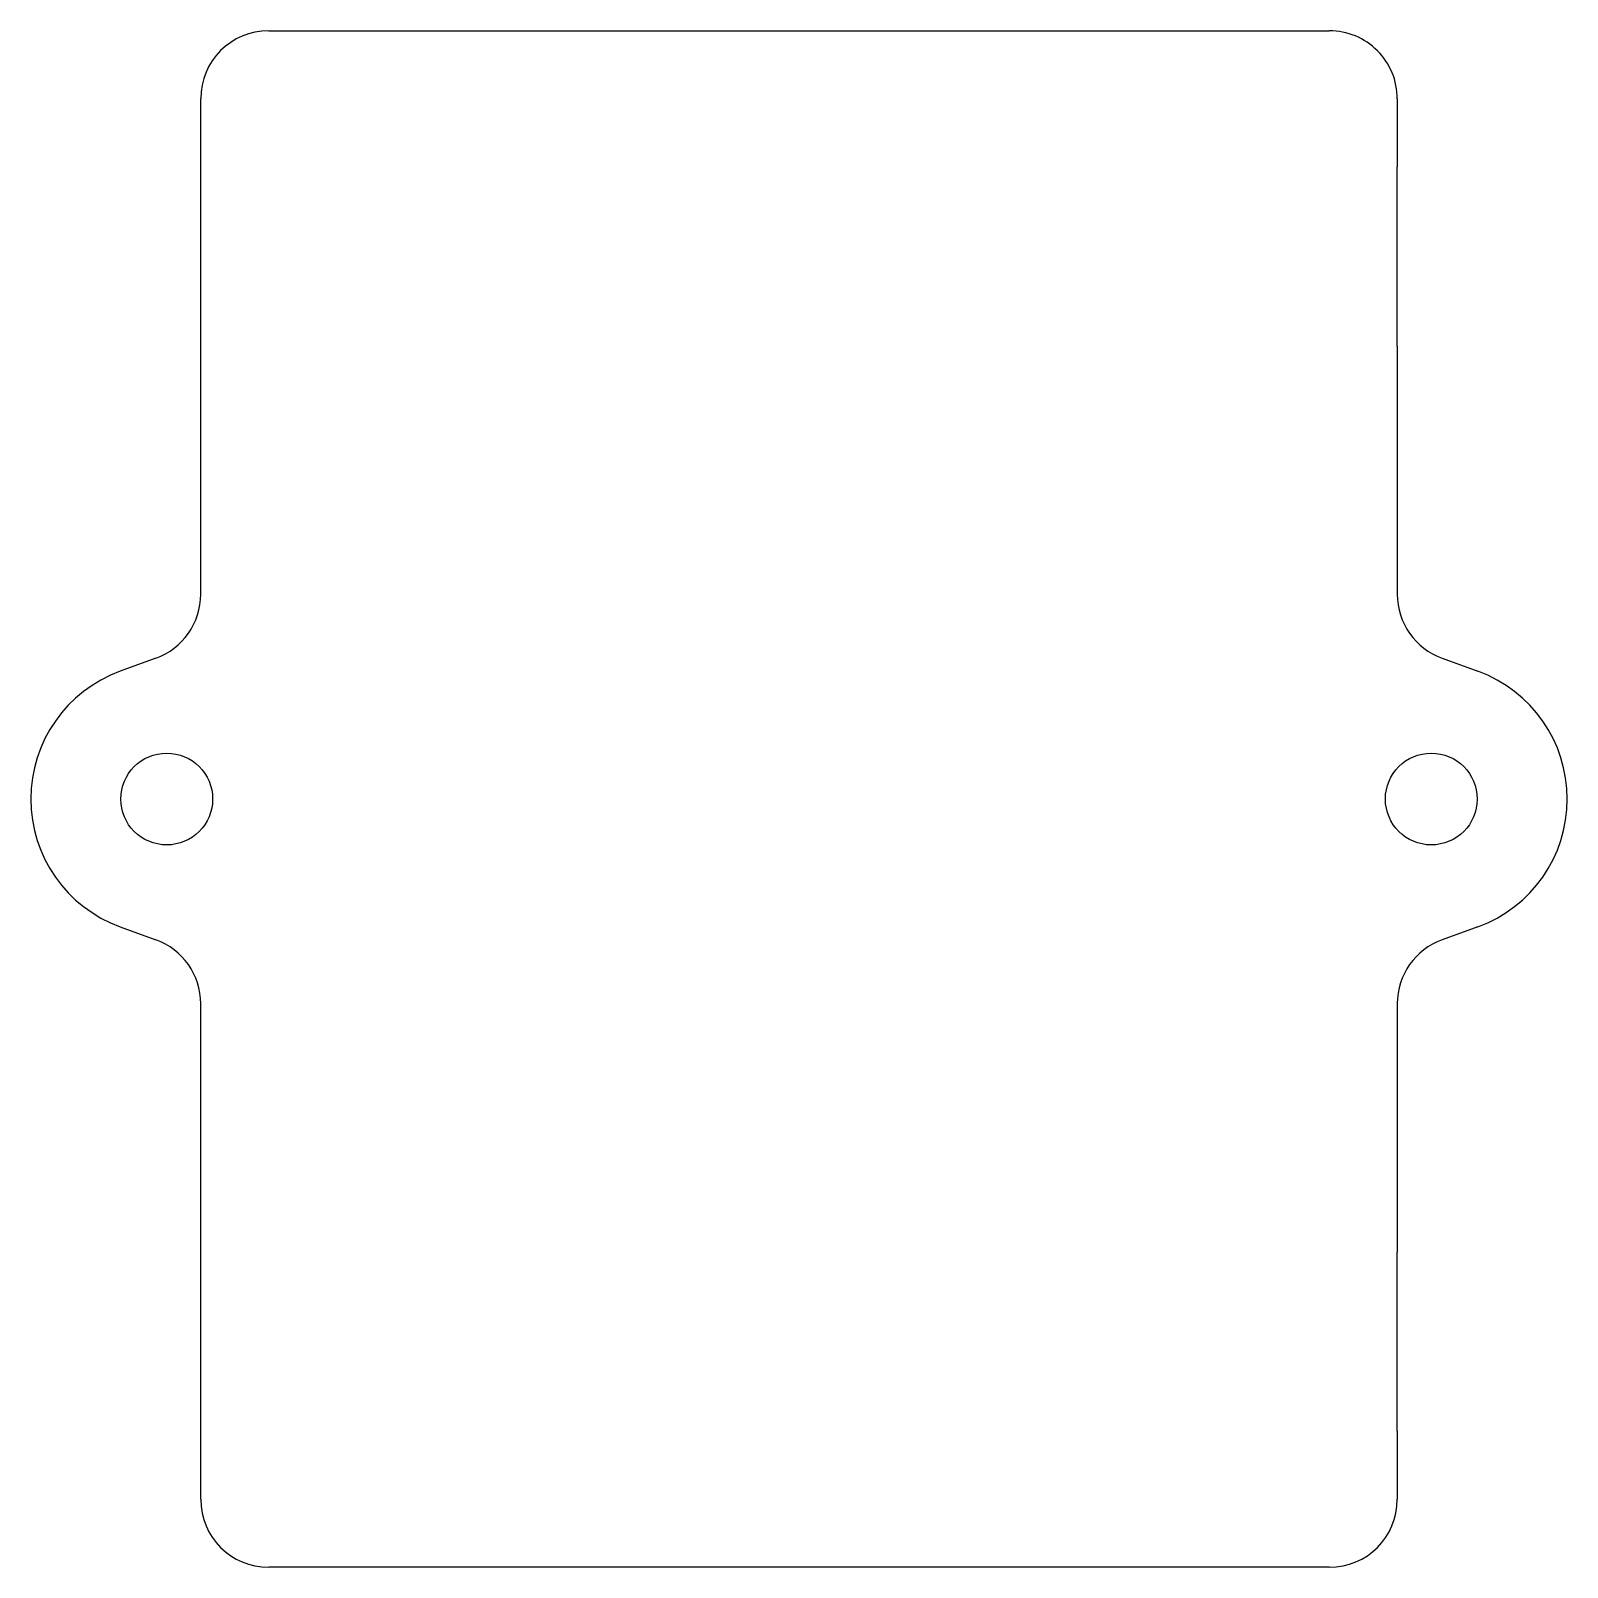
# Model space of a CAD drawing. Header units: millimetres. Extents: x 168.7 to 191.3, y -60.5 to -37.9.
import ezdxf

# ---------------------------------------------------------------- set-up
doc = ezdxf.new("R2010")
doc.units = ezdxf.units.MM
doc.layers.get('0').update_dxf_attribs({"linetype": 'CONTINUOUS'})

msp = doc.modelspace()

# ---------------------------------------------------------------- linework, layer by layer
for p, q in [((172.217, -37.859), (187.817, -37.859)), ((171.217, -46.149), (171.217, -38.859)), ((188.817, -38.859), (188.817, -39.859)), ((188.817, -41.859), (188.817, -39.859)), ((188.817, -42.496), (188.817, -41.859)), ((188.817, -42.496), (188.817, -46.149)), ((170.559, -47.088), (170.033, -47.28)), ((189.475, -47.088), (190.001, -47.28)), ((170.033, -51.038), (170.559, -51.23)), ((190.001, -51.038), (189.475, -51.23)), ((171.217, -59.459), (171.217, -52.169)), ((188.817, -52.169), (188.817, -55.822)), ((188.817, -56.459), (188.817, -55.822)), ((188.817, -58.459), (188.817, -56.459)), ((188.817, -58.459), (188.817, -59.459)), ((187.817, -60.459), (172.217, -60.459))]:
    msp.add_line(p, q)
for centre in [(170.717, -49.159), (189.317, -49.159)]:
    msp.add_circle(centre, 0.675)
for centre, radius, start, end in [((172.217, -38.859), 1, 90, 180), ((187.817, -38.859), 1, -0.0187, 90), ((170.217, -46.148), 1, 290, 359.99), ((189.817, -46.148), 1, 180.01, 250), ((170.717, -49.159), 2, 110, 250), ((189.317, -49.159), 2, -70, 70), ((170.217, -52.169), 1, 0, 70), ((189.817, -52.169), 1, 110, 180), ((172.217, -59.459), 1, 180, 270), ((187.817, -59.459), 1, -90, 0)]:
    msp.add_arc(centre, radius, start, end)

doc.saveas('drawing.dxf')
